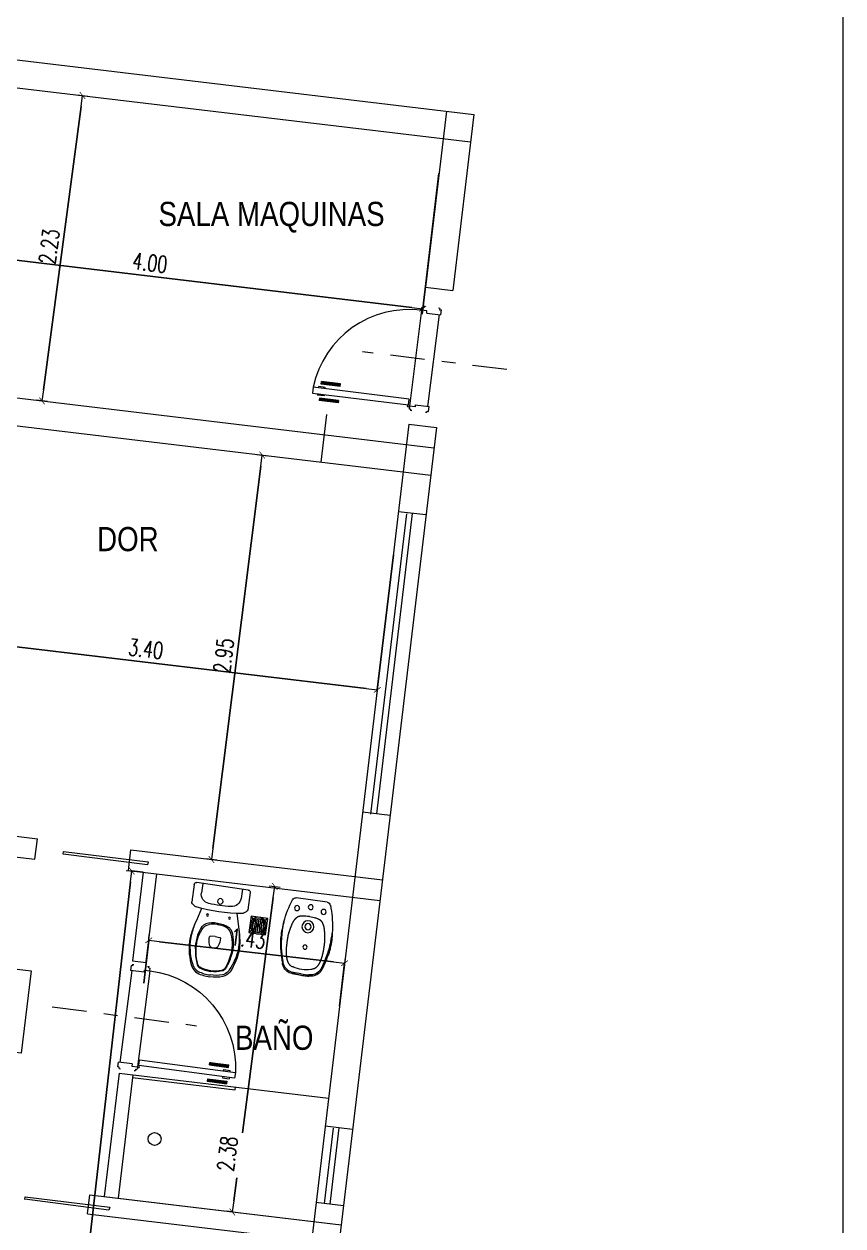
# Model space of a CAD drawing. Header units: millimetres. Extents: x 4525 to 9082, y 179 to 563.
# Drawn here: x 5401.46 to 5407.39, y 485.01 to 493.71 of the extents above; entities that cross this region are included whole.
import ezdxf

# ---------------------------------------------------------------- set-up
doc = ezdxf.new("R2010")
doc.units = ezdxf.units.MM
doc.header["$LTSCALE"] = 100
doc.linetypes.add('ACAD_ISO04W100', pattern=[30, 24, -3, 0, -3])
doc.linetypes.add('DASHDOT2', pattern=[0.5, 0.25, -0.125, 0, -0.125])
doc.layers.get('DEFPOINTS').update_dxf_attribs({"lineweight": 5})
for name, color, linetype, lineweight in [('000-Ejes', 251, 'ACAD_ISO04W100', 5), ('004-Carpinterias', 1, 'Continuous', 18), ('005-Sanitarios', 1, 'Continuous', 18), ('006-Cotas parciales', 7, 'Continuous', 5), ('A01-Barrido', 250, 'Continuous', 5), ('HATCH MUROS', 251, 'Continuous', 9), ('LINEA', 8, 'Continuous', 5), ('SANIT', 12, 'Continuous', 13), ('SANIT-INT', 11, 'Continuous', 5)]:
    doc.layers.add(name, color=color, linetype=linetype, lineweight=lineweight)
doc.styles.add('AREAL', font='ARIALN.TTF')
doc.styles.add('COTAS', font='ROMANS.shx', dxfattribs={"width": 0.7})
doc.dimstyles.new('COTA40', dxfattribs={"dimscale": 0.4, "dimtxt": 0.3, "dimasz": 0.2, "dimexe": 0, "dimexo": 0, "dimgap": 0.09, "dimtad": 1, "dimzin": 0, "dimdsep": 46, "dimtxsty": 'COTAS', "dimblk1": 'COTA_N', "dimblk2": 'COTA_N', "dimsah": 1, "dimcen": 0.1, "dimclrd": 1, "dimclre": 8, "dimclrt": 5, "dimaunit": 1, "dimadec": 3, "dimazin": 0, "dimtfac": 1, "dimtix": 1, "dimtmove": 2, "dimatfit": 3, "dimldrblk": 'COTA_N', "dimfxl": 0, "dimtolj": 1, "dimtzin": 0, "dimarcsym": 0})

# ---------------------------------------------------------------- blocks, each defined once
blk = doc.blocks.new('COTA_N')
for p, q in [((-1, 0), (0, 0)), ((0, 0.5), (0, -0.5))]:
    blk.add_line(p, q)
at = {"const_width": 0.065}
blk.add_lwpolyline([(0.14, 0.14), (0.28, 0.28), (0, 0), (-0.14, -0.14), (-0.28, -0.28)], dxfattribs=at)
blk = doc.blocks.new('*D525')
at = {"layer": '006-Cotas parciales', "color": 8, "lineweight": -2, "ltscale": 100}
for p, q in [((5399.5354, 485.1108), (5399.4186, 484.1326)), ((5403.5072, 484.6364), (5403.3903, 483.6582))]:
    blk.add_line(p, q, dxfattribs=at)
at = {"layer": '006-Cotas parciales', "color": 1, "lineweight": -2, "ltscale": 100}
blk.add_line((5399.498, 484.1232), (5403.3109, 483.6677), dxfattribs=at)
at = {"layer": 'DEFPOINTS', "color": 0, "ltscale": 100}
for p in [(5399.5354, 485.1108), (5403.5072, 484.6364), (5403.3903, 483.6582)]:
    blk.add_point(p, dxfattribs=at)
at = {"layer": '006-Cotas parciales', "color": 1, "lineweight": -2, "ltscale": 100, "xscale": 0.08000000000000003, "yscale": 0.08000000000000002, "zscale": 0.08000000000000007}
for p, rotation in [((5399.4186, 484.1326), 173.1886111111184), ((5403.3903, 483.6582), 353.1886111111185)]:
    blk.add_blockref('COTA_N', p, dxfattribs=dict(at, rotation=rotation))
at = {"layer": '006-Cotas parciales', "color": 5, "ltscale": 100, "insert": (5401.4158, 483.9908), "char_height": 0.12, "attachment_point": 5, "rotation": 353.18861, "style": 'COTAS'}
blk.add_mtext('\\A1;4.00', dxfattribs=at)
blk = doc.blocks.new('*D534')
at = {"layer": '006-Cotas parciales', "color": 1, "lineweight": -2, "ltscale": 100}
blk.add_line((5403.1733, 490.5131), (5402.8251, 487.7454), dxfattribs=at)
at = {"layer": 'DEFPOINTS', "color": 0, "ltscale": 100}
for p in [(5403.1833, 490.5925), (5402.8151, 487.666), (5402.8151, 487.666)]:
    blk.add_point(p, dxfattribs=at)
at = {"layer": '006-Cotas parciales', "color": 1, "lineweight": -2, "ltscale": 100, "xscale": 0.08000000000000002, "yscale": 0.08000000000000002, "zscale": 0.08000000000000007}
for p, rotation in [((5403.1833, 490.5925), 82.82898730116379), ((5402.8151, 487.666), 262.8289873011638)]:
    blk.add_blockref('COTA_N', p, dxfattribs=dict(at, rotation=rotation))
at = {"layer": '006-Cotas parciales', "color": 5, "ltscale": 100, "insert": (5402.9039, 489.1412), "char_height": 0.12, "attachment_point": 5, "rotation": 82.82899, "style": 'COTAS'}
blk.add_mtext('\\A1;2.95', dxfattribs=at)
blk = doc.blocks.new('*D535')
at = {"layer": '006-Cotas parciales', "color": 1, "lineweight": -2, "ltscale": 100}
blk.add_line((5401.8718, 493.1155), (5401.5994, 491.0642), dxfattribs=at)
at = {"layer": 'DEFPOINTS', "color": 0, "ltscale": 100}
for p in [(5401.8823, 493.1948), (5401.5889, 490.9849), (5401.5889, 490.9849)]:
    blk.add_point(p, dxfattribs=at)
at = {"layer": '006-Cotas parciales', "color": 1, "lineweight": -2, "ltscale": 100, "xscale": 0.08000000000000002, "yscale": 0.08000000000000002, "zscale": 0.08000000000000007}
for p, rotation in [((5401.8823, 493.1948), 82.43662144794263), ((5401.5889, 490.9849), 262.4366214479426)]:
    blk.add_blockref('COTA_N', p, dxfattribs=dict(at, rotation=rotation))
at = {"layer": '006-Cotas parciales', "color": 5, "ltscale": 100, "insert": (5401.6405, 492.1025), "char_height": 0.12, "attachment_point": 5, "rotation": 82.43662, "style": 'COTAS'}
blk.add_mtext('\\A1;2.23', dxfattribs=at)
blk = doc.blocks.new('*D538')
at = {"layer": '006-Cotas parciales', "color": 1, "lineweight": -2, "ltscale": 100}
for p, q in [((5403.2634, 487.3919), (5403.0411, 485.6872)), ((5402.9768, 485.1943), (5402.9987, 485.362))]:
    blk.add_line(p, q, dxfattribs=at)
at = {"layer": 'DEFPOINTS', "color": 0, "ltscale": 100}
for p in [(5403.2738, 487.4712), (5402.9665, 485.1149), (5402.9665, 485.1149)]:
    blk.add_point(p, dxfattribs=at)
at = {"layer": '006-Cotas parciales', "color": 1, "lineweight": -2, "ltscale": 100, "yscale": 0.08000000000000002, "zscale": 0.08000000000000007}
for p, xscale, rotation in [((5403.2738, 487.4712), 0.08000000000000002, 82.56990583360965), ((5402.9665, 485.1149), 0.08000000000000003, 262.5699058336096)]:
    blk.add_blockref('COTA_N', p, dxfattribs=dict(at, xscale=xscale, rotation=rotation))
at = {"layer": '006-Cotas parciales', "color": 5, "ltscale": 100, "insert": (5402.9306, 485.5362), "char_height": 0.12, "attachment_point": 5, "rotation": 82.56991, "style": 'COTAS'}
blk.add_mtext('\\A1;2.38', dxfattribs=at)
blk = doc.blocks.new('*D537')
at = {"layer": '006-Cotas parciales', "color": 8, "lineweight": -2, "ltscale": 100}
for p, q in [((5402.3251, 486.7703), (5402.3612, 487.0802)), ((5403.7423, 486.6051), (5403.7784, 486.915))]:
    blk.add_line(p, q, dxfattribs=at)
at = {"layer": '006-Cotas parciales', "color": 1, "lineweight": -2, "ltscale": 100}
blk.add_line((5402.4407, 487.0709), (5403.699, 486.9242), dxfattribs=at)
at = {"layer": 'DEFPOINTS', "color": 0, "ltscale": 100}
for p in [(5403.7784, 486.915), (5402.3251, 486.7703), (5403.7423, 486.6051)]:
    blk.add_point(p, dxfattribs=at)
at = {"layer": '006-Cotas parciales', "color": 1, "lineweight": -2, "ltscale": 100, "xscale": 0.08000000000000002, "yscale": 0.08000000000000002, "zscale": 0.08000000000000007}
for p, rotation in [((5402.3612, 487.0802), 173.3507946442836), ((5403.7784, 486.915), 353.3507946442836)]:
    blk.add_blockref('COTA_N', p, dxfattribs=dict(at, rotation=rotation))
at = {"layer": '006-Cotas parciales', "color": 5, "ltscale": 100, "insert": (5403.0809, 487.0929), "char_height": 0.12, "attachment_point": 5, "rotation": 353.35079, "style": 'COTAS'}
blk.add_mtext('\\A1;1.43', dxfattribs=at)
blk = doc.blocks.new('*D539')
at = {"layer": '006-Cotas parciales', "color": 8, "lineweight": -2, "ltscale": 100}
for p, q in [((5402.3203, 487.5735), (5402.2385, 487.5828)), ((5401.6193, 481.4135), (5401.5374, 481.4228))]:
    blk.add_line(p, q, dxfattribs=at)
at = {"layer": '006-Cotas parciales', "color": 1, "lineweight": -2, "ltscale": 100}
blk.add_line((5402.2294, 487.5034), (5401.5465, 481.5023), dxfattribs=at)
at = {"layer": 'DEFPOINTS', "color": 0, "ltscale": 100}
for p in [(5402.3203, 487.5735), (5401.5374, 481.4228), (5401.6193, 481.4135)]:
    blk.add_point(p, dxfattribs=at)
at = {"layer": '006-Cotas parciales', "color": 1, "lineweight": -2, "ltscale": 100, "xscale": 0.08000000000000002, "yscale": 0.08000000000000002, "zscale": 0.08000000000000007}
for p, rotation in [((5402.2385, 487.5828), 83.50728095116496), ((5401.5374, 481.4228), 263.5072809511649)]:
    blk.add_blockref('COTA_N', p, dxfattribs=dict(at, rotation=rotation))
at = {"layer": '006-Cotas parciales', "color": 5, "ltscale": 100, "insert": (5401.7926, 484.5137), "char_height": 0.12, "attachment_point": 5, "rotation": 83.50728, "style": 'COTAS'}
blk.add_mtext('\\A1;6.20', dxfattribs=at)
blk = doc.blocks.new('*D540')
at = {"layer": '006-Cotas parciales', "color": 8, "lineweight": -2, "ltscale": 100}
for p, q in [((5400.759, 490.2739), (5400.6422, 489.2957)), ((5404.1324, 489.8709), (5404.0156, 488.8928))]:
    blk.add_line(p, q, dxfattribs=at)
at = {"layer": '006-Cotas parciales', "color": 1, "lineweight": -2, "ltscale": 100}
blk.add_line((5400.7216, 489.2862), (5403.9361, 488.9023), dxfattribs=at)
at = {"layer": 'DEFPOINTS', "color": 0, "ltscale": 100}
for p in [(5400.759, 490.2739), (5404.1324, 489.8709), (5404.0156, 488.8928)]:
    blk.add_point(p, dxfattribs=at)
at = {"layer": '006-Cotas parciales', "color": 1, "lineweight": -2, "ltscale": 100, "xscale": 0.08000000000000002, "yscale": 0.08000000000000002, "zscale": 0.08000000000000007}
for p, rotation in [((5400.6422, 489.2957), 173.1886111111229), ((5404.0156, 488.8928), 353.1886111111229)]:
    blk.add_blockref('COTA_N', p, dxfattribs=dict(at, rotation=rotation))
at = {"layer": '006-Cotas parciales', "color": 5, "ltscale": 100, "insert": (5402.3403, 489.1896), "char_height": 0.12, "attachment_point": 5, "rotation": 353.18861, "style": 'COTAS'}
blk.add_mtext('\\A1;3.40', dxfattribs=at)
blk = doc.blocks.new('*D541')
at = {"layer": '006-Cotas parciales', "color": 8, "lineweight": -2, "ltscale": 100}
for p, q in [((5400.4902, 493.1048), (5400.3734, 492.1266)), ((5404.462, 492.6304), (5404.3452, 491.6522))]:
    blk.add_line(p, q, dxfattribs=at)
at = {"layer": '006-Cotas parciales', "color": 1, "lineweight": -2, "ltscale": 100}
blk.add_line((5400.4528, 492.1172), (5404.2657, 491.6617), dxfattribs=at)
at = {"layer": 'DEFPOINTS', "color": 0, "ltscale": 100}
for p in [(5400.4902, 493.1048), (5404.462, 492.6304), (5404.3452, 491.6522)]:
    blk.add_point(p, dxfattribs=at)
at = {"layer": '006-Cotas parciales', "color": 1, "lineweight": -2, "ltscale": 100, "xscale": 0.08000000000000002, "yscale": 0.08000000000000002, "zscale": 0.08000000000000007}
for p, rotation in [((5400.3734, 492.1266), 173.1886111111075), ((5404.3452, 491.6522), 353.1886111111075)]:
    blk.add_blockref('COTA_N', p, dxfattribs=dict(at, rotation=rotation))
at = {"layer": '006-Cotas parciales', "color": 5, "ltscale": 100, "insert": (5402.3707, 491.9848), "char_height": 0.12, "attachment_point": 5, "rotation": 353.18861, "style": 'COTAS'}
blk.add_mtext('\\A1;4.00', dxfattribs=at)
blk = doc.blocks.new('INOD-MONACO-AP-PLANTA-CON-DPTO')
at = {"layer": 'SANIT'}
for p, q in [((-0.1875, 0), (0.1875, 0)), ((-0.2045, -0.015), (-0.2045, -0.1421)), ((0.2045, -0.015), (0.2045, -0.1421)), ((-0.1745, -0.1717), (-0.1971, -0.1561)), ((0.1745, -0.1717), (0.1971, -0.1561)), ((-0.13, -0.1795), (-0.156, -0.2704)), ((0.127, -0.1798), (0.1519, -0.2704))]:
    blk.add_line(p, q, dxfattribs=at)
for points in [[(-0.1035, -0.3001, 0.02892), (-0.1109, -0.31, 0.156998), (-0.1327, -0.4882, 0.072829), (-0.105, -0.5872, 0.204333), (-0.0837, -0.607, 0.080392), (-0.002, -0.6224)], [(-0.002, -0.2704, 0.121524), (-0.0852, -0.2859, 0.060693)], [(-0.002, -0.2704, -0.121524), (0.0812, -0.2859, -0.060693)], [(0.0994, -0.3001, -0.02892), (0.1069, -0.31, -0.156998), (0.1287, -0.4882, -0.072829), (0.1009, -0.5872, -0.204333), (0.0796, -0.607, -0.080392), (-0.002, -0.6224)], [(-0.1242, -0.6086, 0.122968), (-0.0912, -0.6341, 0.092568), (-0.002, -0.6472, 0.093376)], [(0.1202, -0.6086, -0.122968), (0.0871, -0.6341, -0.092568), (-0.002, -0.6472, -0.093376)]]:
    blk.add_lwpolyline(points, format="xyb", dxfattribs=at)
for centre, radius, start, end in [((-0.1894, -0.0167), 0.0168, 83.45096, 131.91083), ((0.1894, -0.0167), 0.0168, 48.08917, 96.54904), ((-0.1875, -0.015), 0.017, 140.46963, 180), ((0.1875, -0.015), 0.017, 0, 39.53037), ((-0.1875, -0.1421), 0.017, 180, 235.49148), ((-0.1648, -0.1577), 0.017, 235.49148, 261.45644), ((0.1648, -0.1577), 0.017, 278.54356, 304.50852), ((0.1875, -0.1421), 0.017, 304.50852, 0), ((0, 0.9396), 1.1266, 261.45644, 278.54356), ((0.4075, -0.4211), 0.5833, 165.03562, 174.69818), ((-0.0609, -0.3362), 0.0558, 115.82936, 139.74917), ((0.0568, -0.3362), 0.0558, 40.25083, 64.17064), ((-0.4116, -0.4211), 0.5833, 5.30182, 14.96438), ((0.1074, -0.4152), 0.2847, 170.28909, 184.61099), ((-0.2488, -0.4064), 0.4224, 333.92895, 356.97887), ((-0.1114, -0.4152), 0.2847, 357.28845, 9.71091), ((0.2448, -0.4064), 0.4224, 184.30141, 206.07105), ((-0.0254, -0.5351), 0.1232, 207.5391, 216.66718), ((0.0214, -0.5351), 0.1232, 323.33282, 332.4609)]:
    blk.add_arc(centre, radius, start, end, dxfattribs=at)
at = {"layer": 'SANIT-INT'}
for p, q in [((-0.145, 0), (-0.145, -0.0672)), ((0.145, 0), (0.145, -0.0672)), ((0.0016, -0.368), (-0.0342, -0.3693)), ((0.0016, -0.368), (0.0374, -0.3693))]:
    blk.add_line(p, q, dxfattribs=at)
for points in [[(-0.156, -0.2704, 0.058031), (-0.1852, -0.4288, 0.099768), (-0.1416, -0.607, 0.155256), (-0.0961, -0.6466, 0.093906), (-0.002, -0.6605, 0.093906)], [(-0.0025, -0.2793, 0.08742), (-0.0604, -0.2861, 0.121524)], [(0.1519, -0.2704, -0.058031), (0.1811, -0.4288, -0.099768), (0.1376, -0.607, -0.155256), (0.092, -0.6466, -0.093906), (-0.002, -0.6605, -0.093906)], [(-0.0015, -0.2793, -0.08742), (0.0563, -0.2861, -0.121524)]]:
    blk.add_lwpolyline(points, format="xyb", dxfattribs=at)
for centre, radius in [((0, -0.11), 0.02), ((-0.0823, -0.2209), 0.00743), ((0.0782, -0.2209), 0.00743)]:
    blk.add_circle(centre, radius, dxfattribs=at)
for centre, radius, start, end in [((-0.075, -0.0672), 0.07, 180, 265.7397), ((0.075, -0.0672), 0.07, 274.2603, 0), ((0, 0.9396), 1.0796, 265.7397, 274.2603), ((0.1616, -0.4484), 0.2932, 156.8405, 172.92028), ((-0.0358, -0.3585), 0.0764, 108.75085, 160.66582), ((0.0317, -0.3585), 0.0764, 19.33418, 71.24915), ((-0.1657, -0.4484), 0.2932, 7.07972, 23.1595), ((0.2192, -0.4431), 0.3498, 174.95319, 203.97317), ((-0.034, -0.3743), 0.005, 91.97343, 179.82824), ((0.1519, -0.3748), 0.1909, 179.82824, 196.85929), ((-0.0195, -0.4268), 0.0118, 196.85929, 200.59082), ((0.0018, -0.4188), 0.0346, 200.59082, 269.64452), ((0.0014, -0.4188), 0.0346, 270.35548, 339.40918), ((0.0227, -0.4268), 0.0118, 339.40918, 343.14071), ((-0.1487, -0.3748), 0.1909, 343.14071, 0.17176), ((0.0372, -0.3743), 0.005, 0.17176, 88.02657), ((-0.2232, -0.4431), 0.3498, 336.02683, 5.04681), ((-0.0711, -0.5722), 0.0321, 203.97317, 250.16689), ((0.0045, -0.3624), 0.2552, 250.16689, 268.55187), ((-0.0086, -0.3624), 0.2552, 271.44813, 289.83311), ((0.0671, -0.5722), 0.0321, 289.83311, 336.02683)]:
    blk.add_arc(centre, radius, start, end, dxfattribs=at)
blk = doc.blocks.new('BIDE-MONACO-PLANTA')
at = {"layer": 'SANIT'}
blk.add_line((-0.1132, 0), (0.1132, 0), dxfattribs=at)
for points in [[(-0.1402, -0.4774), (-0.1411, -0.4749), (-0.1421, -0.4717), (-0.1431, -0.4685), (-0.1441, -0.4653), (-0.145, -0.4621), (-0.146, -0.4589), (-0.1469, -0.4557), (-0.1478, -0.4525), (-0.1487, -0.4493), (-0.1495, -0.446), (-0.1504, -0.4428), (-0.1513, -0.4396), (-0.1521, -0.4363), (-0.153, -0.4331), (-0.1538, -0.4298), (-0.1547, -0.4266), (-0.1555, -0.4233), (-0.1564, -0.4201), (-0.1572, -0.4168), (-0.158, -0.4136), (-0.1589, -0.4104), (-0.1597, -0.4071), (-0.1605, -0.4039), (-0.1613, -0.4007), (-0.1621, -0.3974), (-0.1629, -0.3942), (-0.1637, -0.391), (-0.1644, -0.3878), (-0.1651, -0.3846), (-0.1659, -0.3813), (-0.1666, -0.3781), (-0.1672, -0.3749), (-0.1679, -0.3717), (-0.1686, -0.3685), (-0.1692, -0.3653), (-0.1698, -0.362), (-0.1704, -0.3588), (-0.171, -0.3556), (-0.1715, -0.3524), (-0.172, -0.3493), (-0.1725, -0.3461), (-0.1729, -0.3438)], [(0.14, -0.4774), (0.1409, -0.475), (0.1419, -0.4718), (0.1429, -0.4686), (0.1439, -0.4654), (0.1448, -0.4622), (0.1458, -0.459), (0.1467, -0.4558), (0.1476, -0.4526), (0.1485, -0.4493), (0.1493, -0.4461), (0.1502, -0.4429), (0.1511, -0.4396), (0.1519, -0.4364), (0.1528, -0.4332), (0.1536, -0.4299), (0.1545, -0.4267), (0.1553, -0.4234), (0.1562, -0.4202), (0.157, -0.4169), (0.1579, -0.4137), (0.1587, -0.4104), (0.1595, -0.4072), (0.1603, -0.404), (0.1612, -0.4007), (0.1619, -0.3975), (0.1627, -0.3943), (0.1635, -0.3911), (0.1642, -0.3879), (0.165, -0.3846), (0.1657, -0.3814), (0.1664, -0.3782), (0.1671, -0.375), (0.1677, -0.3718), (0.1684, -0.3685), (0.169, -0.3653), (0.1696, -0.3621), (0.1702, -0.3589), (0.1708, -0.3557), (0.1714, -0.3525), (0.1719, -0.3493), (0.1724, -0.3461), (0.1727, -0.3438)], [(0.0001, -0.5406), (-0.044, -0.5396), (-0.0475, -0.5395), (-0.0509, -0.5394), (-0.0541, -0.5394), (-0.0568, -0.5393)], [(-0.0003, -0.5406), (0.0437, -0.5396), (0.0473, -0.5395), (0.0506, -0.5395), (0.0538, -0.5394), (0.0565, -0.5393)], [(-0.0003, -0.5406), (-0.0002, -0.5406)], [(0.0001, -0.5406), (0, -0.5406)]]:
    blk.add_lwpolyline(points, dxfattribs=at)
for centre, radius, start, end in [((-0.1132, -0.0267), 0.0267, 89.97464, 160.71917), ((0.6356, -0.2884), 0.8201, 160.74454, 172.72153), ((0.1132, -0.0267), 0.0267, 19.25546, 90), ((-0.6359, -0.2884), 0.8201, 7.27847, 19.25546), ((1.1865, -0.2275), 1.3649, 179.12043, 182.20966), ((-0.9851, -0.2242), 1.1634, 357.24238, 1.95876), ((1.1865, -0.2205), 1.3649, 182.50375, 185.18056), ((-1.1866, -0.22), 1.3649, 354.79408, 357.47089), ((-0.0223, -0.432), 0.1264, 201.05571, 217.12048), ((-0.058, -0.4545), 0.0844, 219.51901, 265.07285), ((0.0578, -0.4545), 0.0844, 274.90179, 320.45563), ((0.0221, -0.432), 0.1264, 322.85415, 338.91893), ((-0.0504, -0.4083), 0.1311, 263.62645, 267.30394), ((0.0503, -0.4083), 0.1311, 272.6707, 276.34819)]:
    blk.add_arc(centre, radius, start, end, dxfattribs=at)
at = {"layer": 'SANIT-INT'}
for points in [[(0.0001, -0.1217), (-0.0134, -0.1217), (-0.0247, -0.1223), (-0.0341, -0.1231), (-0.0418, -0.1238), (-0.0481, -0.1246), (-0.0533, -0.1254), (-0.0575, -0.1262), (-0.061, -0.127), (-0.064, -0.1277), (-0.0666, -0.1284), (-0.0689, -0.1291), (-0.0709, -0.1298), (-0.0726, -0.1305), (-0.0742, -0.1311), (-0.0756, -0.1318), (-0.0769, -0.1324), (-0.0781, -0.1331), (-0.0793, -0.1337), (-0.0804, -0.1344), (-0.0815, -0.135), (-0.0825, -0.1357), (-0.0835, -0.1363), (-0.0844, -0.137), (-0.0853, -0.1376), (-0.0861, -0.1383), (-0.087, -0.1389), (-0.0877, -0.1396), (-0.0885, -0.1402), (-0.0892, -0.1409), (-0.0899, -0.1415), (-0.0905, -0.1422), (-0.0912, -0.1428), (-0.0918, -0.1435), (-0.0925, -0.1442), (-0.0931, -0.1448), (-0.0938, -0.1456), (-0.0944, -0.1463), (-0.0951, -0.1471), (-0.0958, -0.148), (-0.0966, -0.1489), (-0.0974, -0.1499), (-0.0982, -0.151), (-0.099, -0.1522), (-0.0998, -0.1534), (-0.1007, -0.1546), (-0.1015, -0.1559), (-0.1023, -0.1571), (-0.1031, -0.1584), (-0.1039, -0.1597), (-0.1047, -0.161), (-0.1054, -0.1623), (-0.1061, -0.1636), (-0.1067, -0.1649), (-0.1074, -0.1662), (-0.108, -0.1675), (-0.1087, -0.1688), (-0.1093, -0.1701), (-0.1099, -0.1714), (-0.1105, -0.1727), (-0.111, -0.174), (-0.1116, -0.1753), (-0.1121, -0.1766), (-0.1127, -0.1779), (-0.1132, -0.1793), (-0.1137, -0.1806), (-0.1142, -0.1819), (-0.1147, -0.1832), (-0.1152, -0.1847), (-0.1157, -0.1862), (-0.1162, -0.1878), (-0.1167, -0.1895), (-0.1173, -0.1914), (-0.1178, -0.1934), (-0.1184, -0.1956), (-0.119, -0.1979), (-0.1196, -0.2003), (-0.1202, -0.2027), (-0.1208, -0.2053), (-0.1215, -0.2079), (-0.122, -0.2105), (-0.1226, -0.2131), (-0.1232, -0.2157), (-0.1237, -0.2183), (-0.1243, -0.2209), (-0.1248, -0.2235), (-0.1253, -0.2261), (-0.1258, -0.2287), (-0.1263, -0.2313), (-0.1268, -0.2339), (-0.1273, -0.2365), (-0.1277, -0.2391), (-0.1282, -0.2417), (-0.1286, -0.2443), (-0.129, -0.2469), (-0.1294, -0.2495), (-0.1298, -0.2521), (-0.1301, -0.2547), (-0.1305, -0.2572), (-0.1308, -0.2598), (-0.1309, -0.2609)], [(-0.0001, -0.1217), (0.0133, -0.1217), (0.0247, -0.1223), (0.0341, -0.1231), (0.0418, -0.1238), (0.0481, -0.1246), (0.0532, -0.1254), (0.0574, -0.1262), (0.0609, -0.127), (0.0639, -0.1277), (0.0666, -0.1285), (0.0689, -0.1292), (0.0708, -0.1298), (0.0726, -0.1305), (0.0741, -0.1312), (0.0755, -0.1318), (0.0768, -0.1325), (0.078, -0.1331), (0.0792, -0.1338), (0.0803, -0.1344), (0.0814, -0.1351), (0.0824, -0.1357), (0.0834, -0.1364), (0.0844, -0.137), (0.0852, -0.1377), (0.0861, -0.1383), (0.0869, -0.139), (0.0877, -0.1396), (0.0884, -0.1403), (0.0891, -0.1409), (0.0898, -0.1416), (0.0905, -0.1422), (0.0911, -0.1429), (0.0918, -0.1435), (0.0924, -0.1442), (0.0931, -0.1449), (0.0937, -0.1456), (0.0944, -0.1463), (0.0951, -0.1472), (0.0958, -0.148), (0.0965, -0.149), (0.0973, -0.15), (0.0981, -0.1511), (0.0989, -0.1522), (0.0998, -0.1534), (0.1006, -0.1546), (0.1014, -0.1559), (0.1023, -0.1572), (0.1031, -0.1585), (0.1038, -0.1598), (0.1046, -0.1611), (0.1053, -0.1624), (0.106, -0.1637), (0.1067, -0.165), (0.1073, -0.1663), (0.108, -0.1676), (0.1086, -0.1689), (0.1092, -0.1702), (0.1098, -0.1715), (0.1104, -0.1728), (0.111, -0.1741), (0.1115, -0.1754), (0.1121, -0.1767), (0.1126, -0.178), (0.1131, -0.1793), (0.1136, -0.1806), (0.1141, -0.1819), (0.1146, -0.1833), (0.1151, -0.1847), (0.1156, -0.1862), (0.1161, -0.1878), (0.1166, -0.1896), (0.1172, -0.1914), (0.1177, -0.1935), (0.1183, -0.1956), (0.1189, -0.1979), (0.1195, -0.2003), (0.1201, -0.2028), (0.1208, -0.2053), (0.1214, -0.2079), (0.122, -0.2105), (0.1225, -0.2131), (0.1231, -0.2157), (0.1236, -0.2183), (0.1242, -0.2209), (0.1247, -0.2235), (0.1252, -0.2261), (0.1257, -0.2287), (0.1262, -0.2313), (0.1267, -0.2339), (0.1272, -0.2365), (0.1276, -0.2391), (0.1281, -0.2417), (0.1285, -0.2443), (0.1289, -0.2469), (0.1293, -0.2495), (0.1297, -0.2521), (0.13, -0.2547), (0.1303, -0.2573), (0.1306, -0.2599), (0.1308, -0.261)], [(-0.1301, -0.2549), (-0.1336, -0.2811), (-0.1337, -0.2824), (-0.1338, -0.2838), (-0.134, -0.2853), (-0.1341, -0.2869), (-0.1342, -0.2887), (-0.1343, -0.2906), (-0.1345, -0.2927), (-0.1346, -0.295), (-0.1347, -0.2973), (-0.1348, -0.2998), (-0.1349, -0.3023), (-0.135, -0.3049), (-0.135, -0.3075), (-0.135, -0.3101), (-0.135, -0.3127), (-0.135, -0.3153), (-0.135, -0.3179), (-0.1349, -0.3205), (-0.1349, -0.3231), (-0.1348, -0.3257), (-0.1348, -0.3283), (-0.1347, -0.3309), (-0.1347, -0.3335), (-0.1346, -0.3361), (-0.1346, -0.3387), (-0.1346, -0.3413), (-0.1345, -0.3439), (-0.1344, -0.3465), (-0.1344, -0.3491), (-0.1343, -0.3517), (-0.1342, -0.3543), (-0.1342, -0.3569), (-0.134, -0.3595), (-0.1339, -0.3621), (-0.1338, -0.3647), (-0.1336, -0.3673), (-0.1335, -0.3699), (-0.1332, -0.3725), (-0.133, -0.3751), (-0.1328, -0.3777), (-0.1325, -0.3803), (-0.1322, -0.3829), (-0.1319, -0.3855), (-0.1315, -0.3881), (-0.1312, -0.3907), (-0.1308, -0.3933), (-0.1305, -0.3959), (-0.1301, -0.3985), (-0.1296, -0.4011), (-0.1292, -0.4037), (-0.1288, -0.4063), (-0.1283, -0.4089), (-0.1278, -0.4115), (-0.1273, -0.4141), (-0.1268, -0.4167), (-0.1262, -0.4192), (-0.1257, -0.4217), (-0.1252, -0.4241), (-0.1246, -0.4264), (-0.1241, -0.4286), (-0.1236, -0.4306), (-0.1231, -0.4325), (-0.1227, -0.4342), (-0.1222, -0.4358), (-0.1218, -0.4373), (-0.1214, -0.4388), (-0.121, -0.4401), (-0.1205, -0.4414), (-0.1201, -0.4428), (-0.1197, -0.4441), (-0.1192, -0.4454), (-0.1188, -0.4467), (-0.1183, -0.448), (-0.1178, -0.4493), (-0.1173, -0.4506), (-0.1167, -0.4519), (-0.1162, -0.4532), (-0.1156, -0.4545), (-0.1151, -0.4558), (-0.1145, -0.4571), (-0.1139, -0.4584), (-0.1132, -0.4597), (-0.1126, -0.461), (-0.1119, -0.4623), (-0.1112, -0.4636), (-0.1105, -0.4649), (-0.1098, -0.4662), (-0.109, -0.4675), (-0.1082, -0.4688), (-0.1074, -0.4701), (-0.1065, -0.4714), (-0.1057, -0.4727), (-0.1047, -0.474), (-0.1038, -0.4753), (-0.1028, -0.4766), (-0.1017, -0.4779), (-0.1006, -0.4792), (-0.0994, -0.4805), (-0.0981, -0.4818), (-0.0967, -0.4831), (-0.0953, -0.4844), (-0.0937, -0.4857), (-0.092, -0.487), (-0.0901, -0.4883), (-0.0879, -0.4897), (-0.0853, -0.4911), (-0.0824, -0.4926), (-0.079, -0.4941), (-0.075, -0.4957), (-0.0705, -0.4973), (-0.0651, -0.499), (-0.0637, -0.4994)], [(0.13, -0.2549), (0.1334, -0.2812), (0.1336, -0.2825), (0.1337, -0.2839), (0.1338, -0.2854), (0.134, -0.287), (0.1341, -0.2887), (0.1342, -0.2907), (0.1343, -0.2928), (0.1345, -0.295), (0.1346, -0.2974), (0.1347, -0.2999), (0.1348, -0.3024), (0.1348, -0.305), (0.1349, -0.3076), (0.1349, -0.3102), (0.1349, -0.3128), (0.1349, -0.3154), (0.1348, -0.318), (0.1348, -0.3206), (0.1348, -0.3232), (0.1347, -0.3258), (0.1346, -0.3284), (0.1346, -0.331), (0.1345, -0.3336), (0.1345, -0.3362), (0.1344, -0.3388), (0.1344, -0.3414), (0.1343, -0.344), (0.1343, -0.3466), (0.1342, -0.3492), (0.1342, -0.3518), (0.1341, -0.3544), (0.134, -0.357), (0.1339, -0.3596), (0.1338, -0.3622), (0.1336, -0.3648), (0.1335, -0.3674), (0.1333, -0.37), (0.1331, -0.3726), (0.1329, -0.3752), (0.1326, -0.3778), (0.1323, -0.3804), (0.132, -0.383), (0.1317, -0.3856), (0.1314, -0.3882), (0.131, -0.3908), (0.1307, -0.3934), (0.1303, -0.396), (0.1299, -0.3986), (0.1295, -0.4012), (0.129, -0.4038), (0.1286, -0.4064), (0.1281, -0.409), (0.1276, -0.4116), (0.1271, -0.4142), (0.1266, -0.4168), (0.1261, -0.4193), (0.1255, -0.4218), (0.125, -0.4242), (0.1244, -0.4265), (0.1239, -0.4286), (0.1234, -0.4307), (0.1229, -0.4325), (0.1225, -0.4343), (0.1221, -0.4359), (0.1216, -0.4374), (0.1212, -0.4388), (0.1208, -0.4402), (0.1204, -0.4415), (0.1199, -0.4428), (0.1195, -0.4441), (0.119, -0.4454), (0.1186, -0.4467), (0.1181, -0.448), (0.1176, -0.4493), (0.1171, -0.4506), (0.1165, -0.4519), (0.116, -0.4532), (0.1154, -0.4545), (0.1149, -0.4558), (0.1143, -0.4571), (0.1136, -0.4584), (0.113, -0.4597), (0.1124, -0.461), (0.1117, -0.4623), (0.111, -0.4636), (0.1103, -0.4649), (0.1095, -0.4662), (0.1088, -0.4675), (0.108, -0.4688), (0.1072, -0.4701), (0.1063, -0.4714), (0.1054, -0.4727), (0.1045, -0.474), (0.1036, -0.4753), (0.1025, -0.4766), (0.1015, -0.4779), (0.1004, -0.4792), (0.0992, -0.4805), (0.0979, -0.4818), (0.0965, -0.4831), (0.0951, -0.4844), (0.0935, -0.4857), (0.0918, -0.487), (0.0899, -0.4884), (0.0877, -0.4897), (0.0851, -0.4911), (0.0822, -0.4926), (0.0788, -0.4941), (0.0748, -0.4957), (0.0703, -0.4974), (0.0649, -0.4991), (0.0635, -0.4994)], [(-0.0001, -0.55), (-0.0082, -0.5498), (-0.0153, -0.5496), (-0.0216, -0.5495), (-0.0271, -0.5493), (-0.032, -0.5492), (-0.0364, -0.5491), (-0.0404, -0.549), (-0.0442, -0.549), (-0.0477, -0.5489), (-0.0511, -0.5488), (-0.0543, -0.5487), (-0.057, -0.5486)], [(-0.0001, -0.55), (0.0079, -0.5498), (0.0151, -0.5496), (0.0213, -0.5495), (0.0268, -0.5494), (0.0318, -0.5493), (0.0362, -0.5492), (0.0402, -0.5491), (0.0439, -0.549), (0.0475, -0.5489), (0.0509, -0.5488), (0.0541, -0.5487), (0.0568, -0.5487)]]:
    blk.add_lwpolyline(points, dxfattribs=at)
for centre, radius in [((-0.097, -0.0731), 0.0182), ((0.0001, -0.0524), 0.0172), ((0.097, -0.0732), 0.0182), ((-0.0001, -0.1953), 0.0437), ((-0.0001, -0.1953), 0.0229), ((0, -0.3443), 0.0151)]:
    blk.add_circle(centre, radius, dxfattribs=at)
for centre, radius, start, end in [((-0.0545, -0.4593), 0.0941, 195.06628, 210.97635), ((-0.058, -0.4545), 0.0938, 214.58767, 265.07285), ((-0.0001, -0.2766), 0.2317, 253.69484, 269.95961), ((-0.0001, -0.2766), 0.2317, 270.01502, 286.27979), ((0.0578, -0.4545), 0.0938, 274.90179, 325.38697), ((-0.0182, -0.426), 0.1736, 331.87077, 340.547), ((-0.0504, -0.4083), 0.1405, 263.62645, 267.30394), ((0.0503, -0.4083), 0.1405, 272.6707, 276.34819)]:
    blk.add_arc(centre, radius, start, end, dxfattribs=at)
for points in [[(-0.1779, -0.1845), (-0.1845, -0.2946), (-0.1831, -0.3164), (-0.179, -0.3521), (-0.1734, -0.3814), (-0.1672, -0.4074), (-0.1571, -0.4464), (-0.1458, -0.4838)], [(0.1777, -0.1845), (0.1842, -0.2946), (0.1829, -0.3164), (0.1788, -0.3521), (0.1732, -0.3814), (0.167, -0.4074), (0.1568, -0.4464), (0.1455, -0.4838)]]:
    blk.add_spline(points, degree=3, dxfattribs=at)
blk = doc.blocks.new('REJILLA')
at = {"layer": 'SANIT-INT', "linetype": 'Continuous'}
for p, q in [((-0.06, -0.06), (-0.06, 0.06)), ((-0.06, 0.06), (0.06, 0.06)), ((-0.06, -0.06), (0.06, 0.06)), ((-0.06, 0.06), (0.06, -0.06)), ((-0.0474, 0.0158), (-0.0474, -0.0158)), ((-0.0349, 0.0358), (-0.0349, -0.0358)), ((-0.0224, 0.0447), (-0.0224, -0.0447)), ((-0.0099, 0.049), (-0.0099, -0.049)), ((0.0026, 0.0499), (0.0026, -0.0499)), ((0.0151, 0.0477), (0.0151, -0.0477)), ((0.0276, 0.0417), (0.0276, -0.0417)), ((0.0401, 0.0299), (0.0401, -0.0299)), ((0.06, 0.06), (0.06, -0.06)), ((0.06, -0.06), (-0.06, -0.06))]:
    blk.add_line(p, q, dxfattribs=at)
for radius in [0.06, 0.05]:
    blk.add_circle((0, 0), radius, dxfattribs=at)
blk = doc.blocks.new('PUERTA 0.70 DURLOCK')
at = {"layer": '000-Ejes', "linetype": 'DASHDOT2', "ltscale": 0.01}
blk.add_line((0.38, -0.6465), (0.38, 0.4065), dxfattribs=at)
at = {"layer": '004-Carpinterias', "linetype": 'Continuous'}
for p, q in [((0.009, 0.6755), (-0.009, 0.6755)), ((-0.009, 0.5355), (-0.009, 0.6755)), ((0.009, 0.5355), (0.009, 0.6755)), ((0.039, 0.6905), (0.029, 0.6905)), ((0.029, 0.6425), (0.029, 0.6905)), ((0.039, 0.6425), (0.029, 0.6425)), ((0.081, 0.6905), (0.091, 0.6905)), ((0.081, 0.6425), (0.091, 0.6425)), ((0.091, 0.6425), (0.091, 0.6905)), ((0.111, 0.6755), (0.129, 0.6755)), ((0.111, 0.5355), (0.111, 0.6755)), ((0.129, 0.5355), (0.129, 0.6755)), ((0.009, 0.5355), (-0.009, 0.5355)), ((0.111, 0.5355), (0.129, 0.5355)), ((0.01, 0.01), (0, 0.01)), ((0, 0), (0, 0.01)), ((0.03, 0.02), (0.01, 0.02)), ((0.01, 0.01), (0.01, 0.02)), ((0.03, -0.02), (0.03, 0.02)), ((0.73, 0.02), (0.75, 0.02)), ((0.73, -0.02), (0.73, 0.02)), ((0.75, 0.01), (0.75, 0.02)), ((0.75, 0.01), (0.76, 0.01)), ((0.76, 0), (0.76, 0.01)), ((0.045, -0.02), (0.03, -0.02)), ((0.045, -0.02), (0.045, -0.12)), ((0.715, -0.02), (0.715, -0.12)), ((0.715, -0.02), (0.73, -0.02)), ((0, -0.11), (0, -0.1)), ((0, -0.11), (0.01, -0.11)), ((0.01, -0.11), (0.01, -0.12)), ((0.01, -0.12), (0.045, -0.12)), ((0.75, -0.12), (0.715, -0.12)), ((0.76, -0.11), (0.75, -0.11)), ((0.75, -0.11), (0.75, -0.12)), ((0.76, -0.11), (0.76, -0.1))]:
    blk.add_line(p, q, dxfattribs=at)
blk.add_lwpolyline([(0.039, 0.729), (0.039, 0.029), (0.081, 0.029), (0.081, 0.729)], close=True, dxfattribs=at)
at = {"layer": '004-Carpinterias', "ltscale": 0.01, "const_width": 0.02}
for points in [[(0, 0.5355), (0, 0.6755)], [(0.122, 0.5355), (0.12, 0.6755)]]:
    blk.add_lwpolyline(points, dxfattribs=at)
at = {"layer": 'A01-Barrido', "linetype": 'Continuous'}
for p, q in [((0.73, 0.02), (0.03, 0.02)), ((0.715, -0.11), (0.045, -0.11))]:
    blk.add_line(p, q, dxfattribs=at)
blk.add_circle((0.0315, 0.0275), 0.0075, dxfattribs=at)
blk.add_arc((0.0227, 0.0241), 0.7073, 359.66564, 85.27469, dxfattribs=at)

msp = doc.modelspace()

# ---------------------------------------------------------------- linework, layer by layer
at = {"layer": 'HATCH MUROS', "color": 4, "linetype": 'ByBlock', "ltscale": 100}
msp.add_line((5407.3868, 498.2635), (5407.3868, 476.9712), dxfattribs=at)
at = {"layer": 'HATCH MUROS', "color": 0, "linetype": 'ByBlock', "ltscale": 100}
for p, q in [((5400.3455, 493.5798, 1.9186), (5404.7145, 493.058, 1.9186)), ((5400.3218, 493.3812, 1.9186), (5404.6908, 492.8594, 1.9186)), ((5404.5159, 493.0817, 1.9186), (5404.3638, 491.8083, 1.9186)), ((5404.7145, 493.058, 1.9186), (5404.5624, 491.7846, 1.9186)), ((5394.3725, 491.8463, 1.9186), (5404.4263, 490.6454, 1.9186)), ((5404.3638, 491.8083, 1.9186), (5404.5624, 491.7846, 1.9186)), ((5394.3725, 491.6449, 1.9186), (5404.4026, 490.4469, 1.9186)), ((5403.6494, 490.8866, 1.9186), (5403.6082, 490.5417, 1.9186)), ((5404.4438, 490.7917, 1.9186), (5402.9647, 478.4083, 1.9186)), ((5404.2452, 490.8154, 1.9186), (5403.0773, 481.0376, 1.9186)), ((5404.2452, 490.8154, 1.9186), (5404.4438, 490.7917, 1.9186)), ((5400.6767, 487.9209, 1.9186), (5401.5557, 487.8159, 1.9186)), ((5400.6589, 487.772, 1.9186), (5401.5379, 487.667, 1.9186)), ((5401.5379, 487.667, 2.0241), (5401.5557, 487.8159, 1.9186)), ((5402.2152, 487.5861, 1.9955), (5402.233, 487.735, 1.9186)), ((5402.233, 487.735, 1.9186), (5404.0527, 487.5177, 1.9186)), ((5402.2152, 487.5861, 1.9186), (5404.0349, 487.3687, 1.9186)), ((5402.3203, 487.5735, 1.9186), (5402.2438, 486.9327, 1.9186)), ((5402.3431, 486.9252, 1.9186), (5402.4192, 487.5617, 1.9186)), ((5402.2438, 486.9327, 1.9186), (5402.3427, 486.9212, 1.9186)), ((5402.1466, 486.1193, 1.9186), (5402.0399, 485.2256, 1.9186)), ((5402.2459, 486.1074, 1.9186), (5402.1392, 485.2138, 1.9186)), ((5402.1466, 486.1193, 1.9186), (5403.6626, 485.9382, 1.9186)), ((5402.2435, 486.0872, 1.9186), (5402.9881, 485.9988)), ((5402.9881, 485.9988), (5402.9905, 486.0185, 1.9186)), ((5401.9183, 485.101, 3.0528), (5401.9347, 485.2382, 2.982)), ((5401.9347, 485.2382, 1.9186), (5403.7545, 485.0208, 1.9186)), ((5402.0399, 485.2256, 1.9186), (5403.7545, 485.0208, 1.9186)), ((5401.9183, 485.101, 3.0528), (5403.7381, 484.8837, 1.9186))]:
    msp.add_line(p, q, dxfattribs=at)
at = {"layer": 'HATCH MUROS', "color": 0, "ltscale": 100}
for p, q in [((5404.3682, 490.1591, 1.9186), (5404.1696, 490.1829, 1.9186)), ((5404.1085, 487.9843, 1.9186), (5403.9099, 488.008, 1.9186)), ((5403.837, 485.7119, 1.9186), (5403.6384, 485.7356, 1.9186)), ((5403.7709, 485.1584, 1.9186), (5403.5723, 485.1822, 1.9186))]:
    msp.add_line(p, q, dxfattribs=at)
at = {"layer": 'HATCH MUROS', "color": 3, "ltscale": 100}
for p, q in [((5404.2274, 490.1675, 1.9186), (5403.9677, 487.9927, 1.9186)), ((5404.2689, 490.171, 1.9186), (5404.0092, 487.9962, 1.9186)), ((5403.6962, 485.7203, 1.9186), (5403.6311, 485.1751, 1.9186)), ((5403.7377, 485.7237, 1.9186), (5403.6716, 485.1703, 1.9186))]:
    msp.add_line(p, q, dxfattribs=at)
at = {"layer": 'HATCH MUROS', "color": 1, "linetype": 'ByBlock', "ltscale": 100}
for p, q in [((5401.7425, 487.7049), (5401.7446, 487.7226)), ((5402.3523, 487.6279), (5401.7429, 487.7051)), ((5401.7446, 487.7226), (5402.3575, 487.6494)), ((5402.3575, 487.6494), (5402.3523, 487.6279)), ((5401.464, 485.206, 3.0528), (5401.4662, 485.2238, 3.0528)), ((5401.4662, 485.2238, 3.0528), (5402.079, 485.1506, 3.0528)), ((5402.0738, 485.129, 3.0528), (5401.4645, 485.2063, 3.0528)), ((5402.079, 485.1506, 3.0528), (5402.0738, 485.129, 3.0528))]:
    msp.add_line(p, q, dxfattribs=at)
at = {"layer": 'HATCH MUROS', "color": 0, "linetype": 'ByBlock', "ltscale": 100}
msp.add_circle((5402.4039, 485.643), 0.0467, dxfattribs=at)
at = {"layer": 'SANIT', "ltscale": 0.01}
msp.add_lwpolyline([(5400.9673, 486.3187), (5401.0377, 486.9145), (5401.5094, 486.8588), (5401.439, 486.263)], close=True, dxfattribs=at)

# ---------------------------------------------------------------- block references
at = {"layer": '004-Carpinterias', "rotation": 82.9268979364966}
msp.add_blockref('PUERTA 0.70 DURLOCK', (5404.2658, 490.9135), dxfattribs=at)
at = {"layer": '004-Carpinterias', "ltscale": 0.01, "extrusion": (1.04258e-18, 7.27772e-18, -1), "zscale": -1, "rotation": 8.152575058470427}
msp.add_blockref('INOD-MONACO-AP-PLANTA-CON-DPTO', (-5402.8957, 487.4716), dxfattribs=at)
at = {"layer": '004-Carpinterias', "xscale": -1, "rotation": 262.5664721118349}
msp.add_blockref('PUERTA 0.70 DURLOCK', (5402.2555, 486.1388), dxfattribs=at)
at = {"layer": '005-Sanitarios', "extrusion": (1.04258e-18, 7.27772e-18, -1), "zscale": -1, "rotation": 8.152575058470427}
msp.add_blockref('REJILLA', (-5403.1549, 487.1873), dxfattribs=at)
at = {"layer": 'LINEA', "ltscale": 0.01, "extrusion": (1.04258e-18, 7.27772e-18, -1), "zscale": -1, "rotation": 8.152575058470427}
msp.add_blockref('BIDE-MONACO-PLANTA', (-5403.5416, 487.3726), dxfattribs=at)

# ---------------------------------------------------------------- texts
at = {"style": 'AREAL'}
for s, height, p in [('SALA MAQUINAS', 0.174956, (5402.4322, 492.2505, -0.77)), ('DOR', 0.17496, (5401.9879, 489.8972, -0.77)), ('BAÑO', 0.17496, (5402.9859, 486.2882, 1.1486))]:
    msp.add_text(s, height=height, dxfattribs=at).set_placement(p)

# ---------------------------------------------------------------- dimensions: what is measured, and where the dimension line sits
at = {"layer": '006-Cotas parciales', "ltscale": 100}
for p1, p2, distance, picture, middle in [((5401.8823, 493.1948, 1.9186), (5401.5889, 490.9849, 1.9186), 0, '*D535', (5401.6405, 492.1025, 1.9186)), ((5403.1833, 490.5925, 1.9186), (5402.8151, 487.666, 1.9186), 0, '*D534', (5402.9039, 489.1412, 1.9186)), ((5402.3203, 487.5735, 1.9186), (5401.6193, 481.4135, 1.9186), -0.0824, '*D539', (5401.7926, 484.5137, 1.9186))]:
    dim = msp.add_aligned_dim(p1=p1, p2=p2, distance=distance, dimstyle='COTA40', dxfattribs=at)
    dim.commit()
    dim.dimension.update_dxf_attribs({"geometry": picture, "text_midpoint": middle})
at = {"layer": '006-Cotas parciales', "color": 0, "ltscale": 100}
for p1, p2, distance, picture, middle in [((5400.4902, 493.1048, 1.9186), (5404.462, 492.6304, 1.9186), -0.9851, '*D541', (5402.3707, 491.9848, 1.9186)), ((5400.759, 490.2739, 1.9186), (5404.1324, 489.8709, 1.9186), -0.9851, '*D540', (5402.3403, 489.1896, 1.9186)), ((5402.3251, 486.7703, 1.9186), (5403.7423, 486.6051, 1.9186), 0.312, '*D537', (5403.0809, 487.0929, 1.9186)), ((5399.5354, 485.1108, 1.9186), (5403.5072, 484.6364, 1.9186), -0.9851, '*D525', (5401.4158, 483.9908, 1.9186))]:
    dim = msp.add_aligned_dim(p1=p1, p2=p2, distance=distance, dimstyle='COTA40', dxfattribs=at)
    dim.commit()
    dim.dimension.update_dxf_attribs({"geometry": picture, "text_midpoint": middle})
at = {"layer": '006-Cotas parciales', "ltscale": 100}
dim = msp.add_linear_dim(base=(5402.9665, 485.1149, 1.9186), p1=(5403.2738, 487.4712, 1.9186), p2=(5402.9665, 485.1149, 1.9186), angle=262.56991, dimstyle='COTA40', dxfattribs=at)
dim.commit()
dim.dimension.update_dxf_attribs({"geometry": '*D538', "text_midpoint": (5402.9306, 485.5362, 1.9186), "dimtype": 161})

doc.saveas('drawing.dxf')
